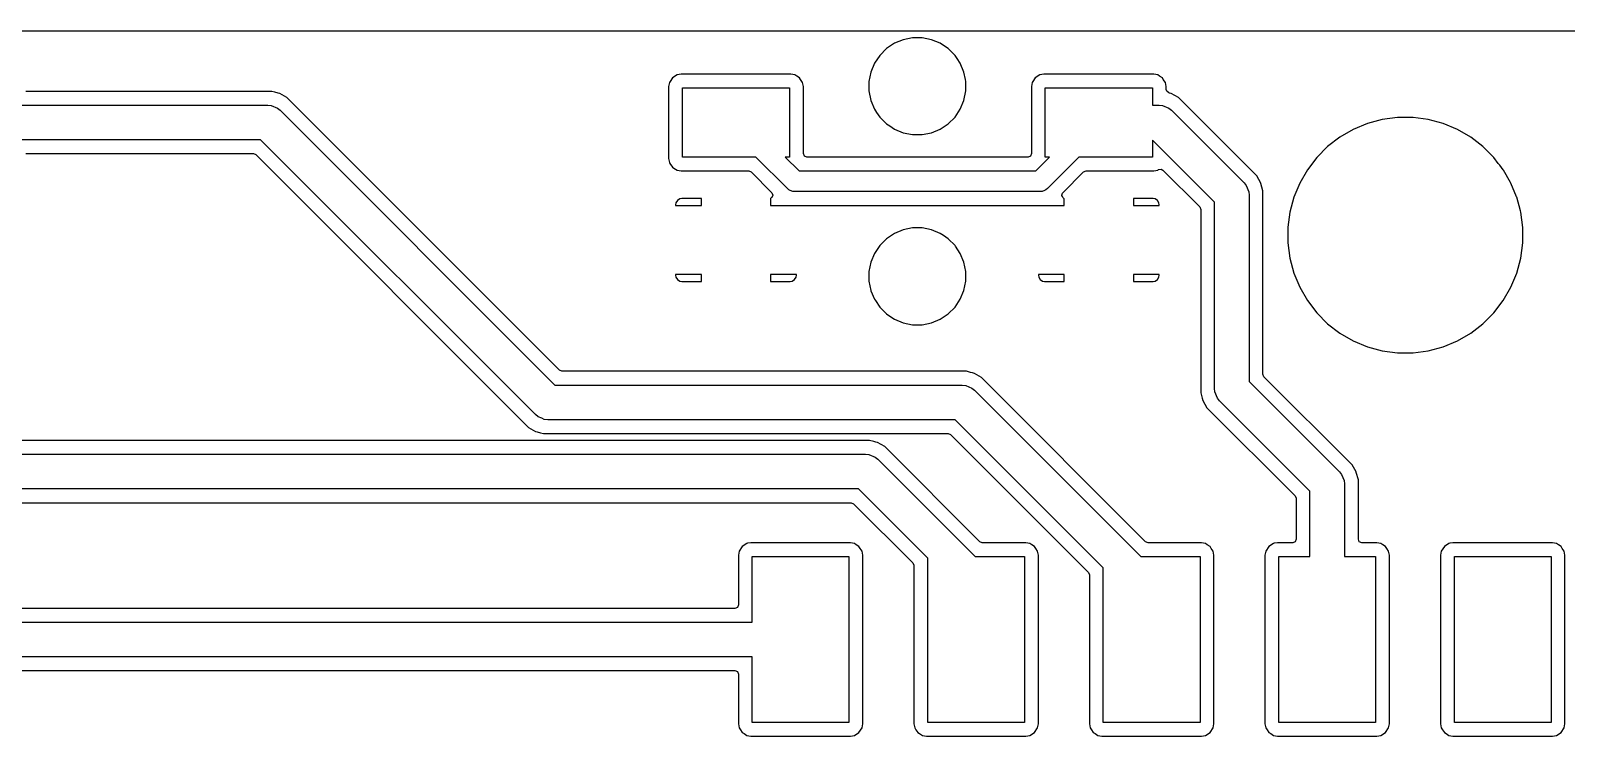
# Model space of a CAD drawing. Extents: x 173.3 to 230.8, y -104.4 to -68.6.
# Drawn here: x 197.42 to 219.64, y -78.83 to -68.62 of the extents above; entities that cross this region are included whole.
import ezdxf

# ---------------------------------------------------------------- set-up
doc = ezdxf.new("R2010")
doc.units = 0
doc.layers.add('BLACK', color=7, linetype='CONTINUOUS')

msp = doc.modelspace()

# ---------------------------------------------------------------- linework, layer by layer
at = {"layer": 'BLACK', "linetype": 'CONTINUOUS'}
for p, q in [((176.194637, -68.62182), (227.851752, -68.62182)), ((209.80346, -68.880883), (209.705883, -68.97846)), ((209.918192, -68.804223), (209.80346, -68.880883)), ((210.04567, -68.75142), (209.918192, -68.804223)), ((210.045681, -68.751417), (210.04567, -68.75142)), ((210.181001, -68.7245), (210.045681, -68.751417)), ((210.181007, -68.7245), (210.181001, -68.7245)), ((210.318993, -68.7245), (210.181007, -68.7245)), ((210.318998, -68.7245), (210.318993, -68.7245)), ((210.454318, -68.751417), (210.318998, -68.7245)), ((210.454329, -68.75142), (210.454318, -68.751417)), ((210.581807, -68.804223), (210.454329, -68.75142)), ((210.581808, -68.804223), (210.581807, -68.804223)), ((210.581811, -68.804225), (210.581808, -68.804223)), ((210.628074, -68.835137), (210.581811, -68.804225)), ((210.696539, -68.880883), (210.628074, -68.835137)), ((210.794116, -68.97846), (210.696539, -68.880883)), ((209.629223, -69.093192), (209.57642, -69.22067)), ((209.705883, -68.97846), (209.629223, -69.093192)), ((210.824613, -69.024102), (210.794116, -68.97846)), ((210.870775, -69.093189), (210.824613, -69.024102)), ((210.870776, -69.093192), (210.870775, -69.093189)), ((210.923579, -69.22067), (210.870776, -69.093192)), ((206.705447, -69.305447), (206.671669, -69.356001)), ((206.771769, -69.261133), (206.705447, -69.305447)), ((206.830252, -69.2495), (206.771769, -69.261133)), ((208.419748, -69.2495), (206.830252, -69.2495)), ((208.478231, -69.261133), (208.419748, -69.2495)), ((208.504795, -69.278882), (208.478231, -69.261133)), ((208.544552, -69.305447), (208.504795, -69.278882)), ((208.558232, -69.325921), (208.544552, -69.305447)), ((208.578331, -69.356001), (208.558232, -69.325921)), ((209.576417, -69.220681), (209.5495, -69.356001)), ((209.57642, -69.22067), (209.576417, -69.220681)), ((210.923582, -69.220681), (210.923579, -69.22067)), ((210.945312, -69.329926), (210.923582, -69.220681)), ((211.955447, -69.305447), (211.921669, -69.356001)), ((212.021769, -69.261133), (211.955447, -69.305447)), ((212.080252, -69.2495), (212.021769, -69.261133)), ((213.669748, -69.2495), (212.080252, -69.2495)), ((213.728231, -69.261133), (213.669748, -69.2495)), ((213.754795, -69.278882), (213.728231, -69.261133)), ((213.794552, -69.305447), (213.754795, -69.278882)), ((213.808232, -69.325921), (213.794552, -69.305447)), ((213.838867, -69.371769), (213.808232, -69.325921)), ((200.909309, -69.4995), (197.3495, -69.4995)), ((200.909311, -69.4995), (200.909309, -69.4995)), ((200.9505, -69.510537), (200.909311, -69.4995)), ((200.999673, -69.523713), (200.9505, -69.510537)), ((201.023886, -69.5302), (200.999673, -69.523713)), ((201.023888, -69.530201), (201.023886, -69.5302)), ((201.126614, -69.589511), (201.023888, -69.530201)), ((206.661133, -69.371769), (206.6495, -69.430252)), ((206.6495, -69.430252), (206.6495, -70.469748)), ((206.671669, -69.356001), (206.661133, -69.371769)), ((206.85, -70.45), (206.85, -69.45)), ((206.85, -69.45), (208.4, -69.45)), ((208.4, -69.45), (208.4, -70.45)), ((208.588867, -69.371769), (208.578331, -69.356001)), ((208.6005, -69.430252), (208.588867, -69.371769)), ((208.6005, -69.430255), (208.6005, -69.430252)), ((208.6005, -70.4005), (208.6005, -69.430255)), ((209.5495, -69.356001), (209.5495, -69.493998)), ((209.5495, -69.493998), (209.576417, -69.629318)), ((210.92358, -69.629328), (210.9505, -69.493993)), ((210.9505, -69.356007), (210.945312, -69.329926)), ((210.9505, -69.493993), (210.9505, -69.356007)), ((211.911133, -69.371769), (211.8995, -69.430252)), ((211.8995, -69.430252), (211.8995, -69.430255)), ((211.8995, -69.430255), (211.8995, -70.4005)), ((211.921669, -69.356001), (211.911133, -69.371769)), ((212.1, -70.45), (212.1, -69.45)), ((212.1, -69.45), (213.65, -69.45)), ((213.65, -69.45), (213.65, -69.7)), ((213.8505, -69.430252), (213.838867, -69.371769)), ((213.8505, -69.430255), (213.8505, -69.430252)), ((213.8505, -69.472938), (213.8505, -69.430255)), ((213.857064, -69.497436), (213.8505, -69.472938)), ((213.886815, -69.520267), (213.857064, -69.497436)), ((213.899673, -69.523713), (213.886815, -69.520267)), ((213.923886, -69.5302), (213.899673, -69.523713)), ((213.923888, -69.530201), (213.923886, -69.5302)), ((214.026612, -69.58951), (213.923888, -69.530201)), ((197.1, -69.7), (200.85, -69.7)), ((200.85, -69.7), (200.898773, -69.704804)), ((200.898773, -69.704804), (200.988893, -69.742133)), ((200.988893, -69.742133), (200.988897, -69.742137)), ((200.988897, -69.742137), (201.026777, -69.773223)), ((202.677257, -71.140154), (201.126614, -69.589511)), ((209.576417, -69.629318), (209.57642, -69.629329)), ((209.57642, -69.629329), (209.629223, -69.756807)), ((209.629223, -69.756807), (209.629225, -69.756811)), ((209.629225, -69.756811), (209.660137, -69.803074)), ((210.794114, -69.871542), (210.870775, -69.756811)), ((210.870775, -69.756811), (210.92358, -69.629328)), ((213.65, -69.7), (213.75, -69.7)), ((213.75, -69.7), (213.798773, -69.704804)), ((213.798773, -69.704804), (213.888893, -69.742133)), ((213.888893, -69.742133), (213.888897, -69.742137)), ((213.888897, -69.742137), (213.926777, -69.773223)), ((214.026614, -69.589511), (214.026612, -69.58951)), ((215.160489, -70.723386), (214.026614, -69.589511)), ((201.026777, -69.773223), (205.003554, -73.75)), ((209.660137, -69.803074), (209.705883, -69.871539)), ((209.705883, -69.871539), (209.80346, -69.969116)), ((209.80346, -69.969116), (209.849102, -69.999613)), ((210.581811, -70.045775), (210.696542, -69.969114)), ((210.696542, -69.969114), (210.794114, -69.871542)), ((213.926777, -69.773223), (214.976777, -70.823223)), ((216.762217, -69.96629), (216.556272, -70.051595)), ((216.762223, -69.966288), (216.762217, -69.96629)), ((216.977525, -69.908598), (216.762223, -69.966288)), ((216.977533, -69.908596), (216.977525, -69.908598)), ((216.977537, -69.908596), (216.977533, -69.908596)), ((217.198543, -69.8795), (216.977537, -69.908596)), ((217.421457, -69.8795), (217.198543, -69.8795)), ((217.642463, -69.908596), (217.421457, -69.8795)), ((217.642467, -69.908597), (217.642463, -69.908596)), ((217.642474, -69.908598), (217.642467, -69.908597)), ((217.857776, -69.966288), (217.642474, -69.908598)), ((217.857782, -69.96629), (217.857776, -69.966288)), ((218.063727, -70.051595), (217.857782, -69.96629)), ((200.746446, -70.2), (197.1, -70.2)), ((204.723223, -74.176777), (200.746446, -70.2)), ((209.849102, -69.999613), (209.918189, -70.045775)), ((209.918189, -70.045775), (210.045672, -70.09858)), ((210.045672, -70.09858), (210.045678, -70.098581)), ((210.045678, -70.098581), (210.045681, -70.098582)), ((210.045681, -70.098582), (210.181001, -70.125499)), ((210.181001, -70.125499), (210.181007, -70.1255)), ((210.181007, -70.1255), (210.318993, -70.1255)), ((210.318993, -70.1255), (210.454328, -70.09858)), ((210.454328, -70.09858), (210.581811, -70.045775)), ((214.55, -71.103554), (213.65, -70.203554)), ((213.65, -70.203554), (213.65, -70.45)), ((216.363213, -70.16306), (216.186381, -70.298748)), ((216.363228, -70.16305), (216.363213, -70.16306)), ((216.556272, -70.051595), (216.363228, -70.16305)), ((218.256771, -70.16305), (218.063726, -70.051595)), ((218.063726, -70.051595), (218.063727, -70.051595)), ((218.256786, -70.16306), (218.256771, -70.16305)), ((218.433618, -70.298748), (218.256786, -70.16306)), ((197.3495, -70.4005), (200.643101, -70.4005)), ((200.643101, -70.4005), (200.677749, -70.414852)), ((200.677749, -70.414852), (204.623386, -74.360489)), ((208.614852, -70.435148), (208.6005, -70.4005)), ((208.6495, -70.4495), (208.614852, -70.435148)), ((211.885148, -70.435148), (211.8505, -70.4495)), ((211.8995, -70.4005), (211.885148, -70.435148)), ((216.186369, -70.298758), (216.028758, -70.456369)), ((216.186381, -70.298748), (216.186369, -70.298758)), ((218.43363, -70.298758), (218.433618, -70.298748)), ((218.591241, -70.456369), (218.43363, -70.298758)), ((206.6495, -70.469748), (206.661133, -70.528231)), ((206.661133, -70.528231), (206.669456, -70.540687)), ((206.669456, -70.540687), (206.705447, -70.594552)), ((206.705447, -70.594552), (206.727689, -70.609413)), ((206.727689, -70.609413), (206.771769, -70.638867)), ((206.771769, -70.638867), (206.830252, -70.6505)), ((206.830252, -70.6505), (207.809522, -70.6505)), ((207.912868, -70.45), (206.85, -70.45)), ((207.809522, -70.6505), (207.84417, -70.664852)), ((208.368934, -70.906066), (207.912868, -70.45)), ((208.4, -70.45), (208.337132, -70.45)), ((208.337132, -70.45), (208.537132, -70.65)), ((208.537132, -70.65), (211.962868, -70.65)), ((211.8505, -70.4495), (208.6495, -70.4495)), ((211.962868, -70.65), (212.162868, -70.45)), ((212.162868, -70.45), (212.1, -70.45)), ((212.587132, -70.45), (212.131066, -70.906066)), ((213.65, -70.45), (212.587132, -70.45)), ((212.65583, -70.664852), (212.690478, -70.6505)), ((212.690478, -70.6505), (213.669745, -70.6505)), ((213.669745, -70.6505), (213.669748, -70.6505)), ((213.669748, -70.6505), (213.728231, -70.638867)), ((213.728231, -70.638867), (213.738873, -70.631755)), ((213.738873, -70.631755), (213.775652, -70.624437)), ((213.775652, -70.624437), (213.800745, -70.637848)), ((213.800745, -70.637848), (214.335148, -71.172251)), ((215.89305, -70.633228), (215.781595, -70.826272)), ((215.89306, -70.633213), (215.89305, -70.633228)), ((216.028748, -70.456381), (215.89306, -70.633213)), ((216.028758, -70.456369), (216.028748, -70.456381)), ((218.591251, -70.456381), (218.591241, -70.456369)), ((218.655942, -70.540687), (218.591251, -70.456381)), ((218.676367, -70.567305), (218.655942, -70.540687)), ((218.676368, -70.567308), (218.676367, -70.567305)), ((218.726948, -70.633226), (218.676368, -70.567308)), ((218.730204, -70.638866), (218.726948, -70.633226)), ((218.834183, -70.818962), (218.730204, -70.638866)), ((207.84417, -70.664852), (208.14567, -70.966352)), ((212.354328, -70.966353), (212.65583, -70.664852)), ((214.976777, -70.823223), (215.007862, -70.861102)), ((215.007862, -70.861102), (215.007867, -70.861107)), ((215.007867, -70.861107), (215.045196, -70.951227)), ((215.219799, -70.826113), (215.160489, -70.723386)), ((215.219799, -70.826114), (215.219799, -70.826113)), ((215.221468, -70.832343), (215.219799, -70.826114)), ((215.221469, -70.832346), (215.221468, -70.832342)), ((215.221468, -70.832342), (215.221468, -70.832343)), ((215.2505, -70.940688), (215.221469, -70.832346)), ((215.781595, -70.826272), (215.69629, -71.032217)), ((218.838405, -70.826274), (218.834183, -70.818962)), ((218.920053, -71.023389), (218.838405, -70.826274)), ((206.777902, -71.077904), (206.755802, -71.11098)), ((206.810977, -71.055804), (206.777902, -71.077904)), ((206.810981, -71.055802), (206.810977, -71.055804)), ((206.840154, -71.050001), (206.810981, -71.055802)), ((206.840155, -71.05), (206.840154, -71.050001)), ((207.125, -71.05), (206.840155, -71.05)), ((207.125, -71.15), (207.125, -71.05)), ((208.134884, -71.040115), (208.125, -71.05)), ((208.125, -71.05), (208.125, -71.15)), ((208.14567, -71.035648), (208.134884, -71.040115)), ((208.14567, -70.966352), (208.160022, -71.001)), ((208.160022, -71.001), (208.14567, -71.035648)), ((208.391665, -70.924721), (208.368934, -70.906066)), ((208.410651, -70.932585), (208.391665, -70.924721)), ((208.445736, -70.947118), (208.410651, -70.932585)), ((208.475, -70.95), (208.445736, -70.947118)), ((212.025, -70.95), (208.475, -70.95)), ((212.054264, -70.947118), (212.025, -70.95)), ((212.089349, -70.932585), (212.054264, -70.947118)), ((212.108335, -70.924721), (212.089349, -70.932585)), ((212.131066, -70.906066), (212.108335, -70.924721)), ((212.339977, -71.001), (212.346295, -70.985745)), ((212.34096, -71.003374), (212.339977, -71.001)), ((212.340216, -71.005835), (212.34096, -71.003374)), ((212.34801, -71.020393), (212.340216, -71.005835)), ((212.346295, -70.985745), (212.351079, -70.96994)), ((212.354329, -71.035648), (212.34801, -71.020393)), ((212.351079, -70.96994), (212.353345, -70.968726)), ((212.353345, -70.968726), (212.354328, -70.966353)), ((212.356703, -71.036631), (212.354329, -71.035648)), ((212.357917, -71.038898), (212.356703, -71.036631)), ((212.375, -71.052898), (212.357917, -71.038898)), ((212.375, -71.15), (212.375, -71.052898)), ((213.659846, -71.05), (213.375, -71.05)), ((213.375, -71.05), (213.375, -71.15)), ((213.689019, -71.055802), (213.659846, -71.05)), ((213.722095, -71.077902), (213.689019, -71.055802)), ((213.744195, -71.110977), (213.722095, -71.077902)), ((214.55, -73.8), (214.55, -71.103554)), ((215.045196, -70.951227), (215.05, -71)), ((215.05, -71), (215.05, -73.696446)), ((215.2505, -71.468536), (215.2505, -70.940688)), ((215.696288, -71.032223), (215.638598, -71.247525)), ((215.69629, -71.032217), (215.696288, -71.032223)), ((218.923709, -71.032217), (218.920053, -71.023389)), ((218.923711, -71.032223), (218.923709, -71.032217)), ((218.976691, -71.229949), (218.923711, -71.032223)), ((203.643104, -72.106001), (202.677257, -71.140154)), ((206.755802, -71.11098), (206.75, -71.140154)), ((206.75, -71.140154), (206.75, -71.15)), ((206.75, -71.15), (207.125, -71.15)), ((208.125, -71.15), (208.4, -71.15)), ((208.4, -71.15), (208.421844, -71.15)), ((208.421844, -71.15), (208.428236, -71.150419)), ((208.428236, -71.150419), (208.428852, -71.1505)), ((208.428852, -71.1505), (208.428856, -71.1505)), ((208.428856, -71.1505), (212.071148, -71.1505)), ((212.071148, -71.1505), (212.071764, -71.150419)), ((212.071764, -71.150419), (212.078156, -71.15)), ((212.078156, -71.15), (212.375, -71.15)), ((213.375, -71.15), (213.749999, -71.15)), ((213.744197, -71.110981), (213.744195, -71.110977)), ((213.749998, -71.140154), (213.744197, -71.110981)), ((213.749999, -71.140155), (213.749998, -71.140154)), ((213.749999, -71.15), (213.749999, -71.140155)), ((214.335148, -71.172251), (214.3495, -71.206899)), ((214.3495, -71.206899), (214.3495, -73.859311)), ((215.638596, -71.247537), (215.610315, -71.462351)), ((215.638598, -71.247525), (215.638596, -71.247533)), ((215.638596, -71.247533), (215.638596, -71.247537)), ((218.981404, -71.247537), (218.976691, -71.229949)), ((219.0105, -71.468543), (218.981404, -71.247537)), ((210.04567, -71.50142), (209.918192, -71.554223)), ((210.045681, -71.501417), (210.04567, -71.50142)), ((210.181001, -71.4745), (210.045681, -71.501417)), ((210.181007, -71.4745), (210.181001, -71.4745)), ((210.318993, -71.4745), (210.181007, -71.4745)), ((210.318998, -71.4745), (210.318993, -71.4745)), ((210.454318, -71.501417), (210.318998, -71.4745)), ((210.454329, -71.50142), (210.454318, -71.501417)), ((210.581807, -71.554223), (210.454329, -71.50142)), ((215.2505, -73.5931), (215.2505, -71.468536)), ((215.610314, -71.462351), (215.6095, -71.468536)), ((215.6095, -71.468536), (215.6095, -71.468543)), ((215.6095, -71.468543), (215.6095, -71.691457)), ((215.610315, -71.462352), (215.610314, -71.462351)), ((215.610315, -71.462351), (215.610315, -71.462352)), ((219.0105, -71.691457), (219.0105, -71.468543)), ((209.705883, -71.72846), (209.629223, -71.843192)), ((209.80346, -71.630883), (209.705883, -71.72846)), ((209.918192, -71.554223), (209.80346, -71.630883)), ((210.581808, -71.554223), (210.581807, -71.554223)), ((210.581811, -71.554225), (210.581808, -71.554223)), ((210.628074, -71.585137), (210.581811, -71.554225)), ((210.696539, -71.630883), (210.628074, -71.585137)), ((210.794116, -71.72846), (210.696539, -71.630883)), ((210.802797, -71.741453), (210.794116, -71.72846)), ((210.870775, -71.843189), (210.802797, -71.741453)), ((215.6095, -71.691457), (215.638596, -71.912463)), ((218.981404, -71.912463), (219.0105, -71.691457)), ((209.576417, -71.970681), (209.5495, -72.106001)), ((209.57642, -71.97067), (209.576417, -71.970681)), ((209.629223, -71.843192), (209.57642, -71.97067)), ((210.92358, -71.970672), (210.870775, -71.843189)), ((210.9505, -72.106007), (210.92358, -71.970672)), ((215.638596, -71.912463), (215.638597, -71.912467)), ((215.638597, -71.912467), (215.638598, -71.912474)), ((215.638598, -71.912474), (215.696288, -72.127776)), ((218.92371, -72.127781), (218.981404, -71.912463)), ((203.696948, -72.159845), (203.643104, -72.106001)), ((205.072251, -73.535148), (203.696948, -72.159845)), ((207.125, -72.15), (206.750001, -72.15)), ((206.750001, -72.15), (206.750001, -72.159845)), ((206.750001, -72.159845), (206.755802, -72.189018)), ((206.755802, -72.189018), (206.755804, -72.189022)), ((206.755804, -72.189022), (206.777904, -72.222097)), ((207.125, -72.249998), (207.125, -72.15)), ((208.5, -72.15), (208.125, -72.15)), ((208.125, -72.15), (208.125, -72.249999)), ((208.472097, -72.222095), (208.494197, -72.189019)), ((208.494197, -72.189019), (208.5, -72.159845)), ((208.5, -72.159845), (208.5, -72.15)), ((209.5495, -72.106001), (209.5495, -72.243998)), ((210.9505, -72.159845), (210.9505, -72.106007)), ((210.9505, -72.243993), (210.9505, -72.159845)), ((212.375, -72.15), (212.000001, -72.15)), ((212.000001, -72.15), (212.000001, -72.159845)), ((212.000001, -72.159845), (212.005802, -72.189018)), ((212.005802, -72.189018), (212.005804, -72.189022)), ((212.005804, -72.189022), (212.027904, -72.222097)), ((212.375, -72.249998), (212.375, -72.15)), ((213.75, -72.15), (213.375, -72.15)), ((213.375, -72.15), (213.375, -72.249999)), ((213.722097, -72.222095), (213.744197, -72.189019)), ((213.744197, -72.189019), (213.75, -72.159845)), ((213.75, -72.159845), (213.75, -72.15)), ((215.696288, -72.127776), (215.69629, -72.127782)), ((215.69629, -72.127782), (215.781595, -72.333727)), ((218.838405, -72.333726), (218.92371, -72.127781)), ((206.777904, -72.222097), (206.81098, -72.244197)), ((206.81098, -72.244197), (206.840154, -72.249999)), ((206.840154, -72.249999), (207.124999, -72.249999)), ((207.124999, -72.249999), (207.125, -72.249998)), ((208.125, -72.249999), (208.409845, -72.249999)), ((208.409845, -72.249998), (208.439018, -72.244197)), ((208.409845, -72.249999), (208.409845, -72.249998)), ((208.439018, -72.244197), (208.439022, -72.244195)), ((208.439022, -72.244195), (208.472097, -72.222095)), ((209.5495, -72.243998), (209.576417, -72.379318)), ((209.576417, -72.379318), (209.57642, -72.379329)), ((209.57642, -72.379329), (209.578242, -72.383727)), ((209.578242, -72.383727), (209.629225, -72.506811)), ((210.870775, -72.506811), (210.92358, -72.379328)), ((210.92358, -72.379328), (210.9505, -72.243993)), ((212.027904, -72.222097), (212.06098, -72.244197)), ((212.06098, -72.244197), (212.090154, -72.249999)), ((212.090154, -72.249999), (212.374999, -72.249999)), ((212.374999, -72.249999), (212.375, -72.249998)), ((213.375, -72.249999), (213.659845, -72.249999)), ((213.659845, -72.249998), (213.689018, -72.244197)), ((213.659845, -72.249999), (213.659845, -72.249998)), ((213.689018, -72.244197), (213.689022, -72.244195)), ((213.689022, -72.244195), (213.722097, -72.222095)), ((215.781595, -72.333727), (215.89305, -72.526771)), ((218.726948, -72.526774), (218.838405, -72.333726)), ((209.629225, -72.506811), (209.642562, -72.526771)), ((209.642562, -72.526771), (209.705883, -72.621539)), ((209.705883, -72.621539), (209.80346, -72.719116)), ((210.696542, -72.719114), (210.794114, -72.621542)), ((210.794114, -72.621542), (210.870775, -72.506811)), ((215.89305, -72.526771), (215.89306, -72.526786)), ((215.89306, -72.526786), (216.028748, -72.703618)), ((218.591247, -72.703624), (218.726948, -72.526774)), ((209.80346, -72.719116), (209.849102, -72.749613)), ((209.849102, -72.749613), (209.918189, -72.795775)), ((209.918189, -72.795775), (210.045672, -72.84858)), ((210.045672, -72.84858), (210.045678, -72.848581)), ((210.045678, -72.848581), (210.045681, -72.848582)), ((210.045681, -72.848582), (210.181001, -72.875499)), ((210.181001, -72.875499), (210.181007, -72.8755)), ((210.181007, -72.8755), (210.318993, -72.8755)), ((210.318993, -72.8755), (210.454328, -72.84858)), ((210.454328, -72.84858), (210.581811, -72.795775)), ((210.581811, -72.795775), (210.696542, -72.719114)), ((216.028748, -72.703618), (216.028758, -72.70363)), ((216.028758, -72.70363), (216.186369, -72.861241)), ((216.186369, -72.861241), (216.186381, -72.861251)), ((216.186381, -72.861251), (216.363213, -72.996939)), ((218.256774, -72.996948), (218.433624, -72.861247)), ((218.433624, -72.861247), (218.591247, -72.703624)), ((216.363213, -72.996939), (216.363222, -72.996945)), ((216.363222, -72.996945), (216.363226, -72.996948)), ((216.363226, -72.996948), (216.556274, -73.108405)), ((218.063726, -73.108405), (218.256774, -72.996948)), ((216.556274, -73.108405), (216.762219, -73.19371)), ((216.762219, -73.19371), (216.762223, -73.193711)), ((216.762223, -73.193711), (216.977525, -73.251401)), ((216.977525, -73.251401), (216.977526, -73.251401)), ((216.977526, -73.251401), (216.977537, -73.251404)), ((216.977537, -73.251404), (217.198543, -73.2805)), ((217.198543, -73.2805), (217.198547, -73.2805)), ((217.198547, -73.2805), (217.421453, -73.2805)), ((217.421453, -73.2805), (217.421457, -73.2805)), ((217.421457, -73.2805), (217.642463, -73.251404)), ((217.642463, -73.251404), (217.857781, -73.19371)), ((217.857781, -73.19371), (218.063726, -73.108405)), ((205.106899, -73.5495), (205.072251, -73.535148)), ((205.003554, -73.75), (210.9, -73.75)), ((210.959309, -73.5495), (205.106899, -73.5495)), ((210.9, -73.75), (210.948773, -73.754804)), ((210.948773, -73.754804), (211.038893, -73.792133)), ((210.959311, -73.5495), (210.959309, -73.5495)), ((211.019551, -73.565642), (210.959311, -73.5495)), ((211.049673, -73.573713), (211.019551, -73.565642)), ((211.073886, -73.5802), (211.049673, -73.573713)), ((211.073888, -73.580201), (211.073886, -73.5802)), ((211.176614, -73.639511), (211.073888, -73.580201)), ((213.552251, -76.015148), (211.176614, -73.639511)), ((215.05, -73.696446), (216.356777, -75.003224)), ((215.264852, -73.627748), (215.2505, -73.5931)), ((216.54049, -74.903386), (215.264852, -73.627748)), ((211.038893, -73.792133), (211.038897, -73.792137)), ((211.038897, -73.792137), (211.076777, -73.823223)), ((211.076777, -73.823223), (213.483554, -76.23)), ((214.3495, -73.859311), (214.371306, -73.940691)), ((214.371306, -73.940691), (214.380199, -73.973884)), ((214.380199, -73.973884), (214.380201, -73.973889)), ((214.380201, -73.973889), (214.439511, -74.076614)), ((214.554804, -73.848773), (214.55, -73.8)), ((214.592133, -73.938893), (214.554804, -73.848773)), ((214.592137, -73.938897), (214.592133, -73.938893)), ((214.623223, -73.976777), (214.592137, -73.938897)), ((215.93, -75.283553), (214.623223, -73.976777)), ((204.761108, -74.207868), (204.723223, -74.176777)), ((204.813899, -74.229734), (204.761108, -74.207868)), ((214.439511, -74.076614), (215.715148, -75.352251)), ((204.623386, -74.360489), (204.726113, -74.419799)), ((204.726113, -74.419799), (204.750326, -74.426286)), ((204.750326, -74.426286), (204.795508, -74.438393)), ((204.851227, -74.245196), (204.813899, -74.229734)), ((204.9, -74.25), (204.851227, -74.245196)), ((210.796446, -74.25), (204.9, -74.25)), ((212.94, -76.393554), (210.796446, -74.25)), ((209.559309, -74.5495), (185.994399, -74.5495)), ((204.795508, -74.438393), (204.840689, -74.4505)), ((204.840689, -74.4505), (204.840691, -74.4505)), ((204.840691, -74.4505), (210.693101, -74.4505)), ((209.559311, -74.5495), (209.559309, -74.5495)), ((209.619551, -74.565642), (209.559311, -74.5495)), ((209.649673, -74.573713), (209.619551, -74.565642)), ((209.673886, -74.5802), (209.649673, -74.573713)), ((209.673888, -74.580201), (209.673886, -74.5802)), ((209.776614, -74.639511), (209.673888, -74.580201)), ((209.776615, -74.639512), (209.776614, -74.639511)), ((211.152252, -76.015148), (209.776615, -74.639512)), ((210.693101, -74.4505), (210.727749, -74.464852)), ((210.727749, -74.464852), (212.725148, -76.462251)), ((185.891053, -74.75), (209.5, -74.75)), ((209.5, -74.75), (209.548773, -74.754804)), ((209.548773, -74.754804), (209.638893, -74.792133)), ((209.638893, -74.792133), (209.638897, -74.792137)), ((209.638897, -74.792137), (209.676777, -74.823223)), ((209.676777, -74.823223), (211.083553, -76.23)), ((216.356777, -75.003224), (216.387868, -75.041108)), ((216.387868, -75.041108), (216.425197, -75.131228)), ((216.540491, -74.903389), (216.54049, -74.903386)), ((216.540494, -74.903392), (216.540491, -74.903389)), ((216.599798, -75.006111), (216.540494, -74.903392)), ((216.599799, -75.006113), (216.599798, -75.006111)), ((216.599799, -75.006114), (216.599799, -75.006113)), ((216.601468, -75.012343), (216.599799, -75.006114)), ((216.601469, -75.012346), (216.601468, -75.012342)), ((216.601468, -75.012342), (216.601468, -75.012343)), ((216.6305, -75.120688), (216.601469, -75.012346)), ((209.396446, -75.25), (185.7875, -75.25)), ((210.4, -76.253553), (209.396446, -75.25)), ((215.93, -76.23), (215.93, -75.283553)), ((216.425197, -75.131228), (216.425197, -75.131237)), ((216.425197, -75.131237), (216.43, -75.18)), ((216.43, -75.18), (216.43, -76.23)), ((216.6305, -75.9805), (216.6305, -75.120688)), ((185.728191, -75.4505), (209.293101, -75.4505)), ((209.293101, -75.4505), (209.327749, -75.464852)), ((209.327749, -75.464852), (210.185148, -76.322251)), ((215.715148, -75.352251), (215.7295, -75.386899)), ((215.7295, -75.386899), (215.7295, -75.9805)), ((215.7295, -75.9805), (215.715148, -76.015148)), ((216.644852, -76.015148), (216.6305, -75.9805)), ((207.671133, -76.151769), (207.6595, -76.210252)), ((207.6595, -76.210252), (207.6595, -76.210255)), ((207.6595, -76.210255), (207.6595, -76.9305)), ((207.715447, -76.085447), (207.671133, -76.151769)), ((207.781769, -76.041133), (207.715447, -76.085447)), ((207.79384, -76.038732), (207.781769, -76.041133)), ((207.840252, -76.0295), (207.79384, -76.038732)), ((209.279748, -76.0295), (207.840252, -76.0295)), ((209.338231, -76.041133), (209.279748, -76.0295)), ((209.364795, -76.058882), (209.338231, -76.041133)), ((209.404552, -76.085447), (209.364795, -76.058882)), ((209.422301, -76.112012), (209.404552, -76.085447)), ((209.448867, -76.151769), (209.422301, -76.112012)), ((209.4605, -76.210252), (209.448867, -76.151769)), ((209.4605, -78.649748), (209.4605, -76.210252)), ((211.1869, -76.0295), (211.152252, -76.015148)), ((211.819745, -76.0295), (211.1869, -76.0295)), ((211.819748, -76.0295), (211.819745, -76.0295)), ((211.878231, -76.041133), (211.819748, -76.0295)), ((211.904795, -76.058882), (211.878231, -76.041133)), ((211.944552, -76.085447), (211.904795, -76.058882)), ((211.962301, -76.112012), (211.944552, -76.085447)), ((211.988867, -76.151769), (211.962301, -76.112012)), ((212.0005, -76.210252), (211.988867, -76.151769)), ((212.0005, -78.649748), (212.0005, -76.210252)), ((213.586899, -76.0295), (213.552251, -76.015148)), ((214.359745, -76.0295), (213.586899, -76.0295)), ((214.359748, -76.0295), (214.359745, -76.0295)), ((214.418231, -76.041133), (214.359748, -76.0295)), ((214.444795, -76.058882), (214.418231, -76.041133)), ((214.484552, -76.085447), (214.444795, -76.058882)), ((214.502301, -76.112012), (214.484552, -76.085447)), ((214.528867, -76.151769), (214.502301, -76.112012)), ((214.5405, -76.210252), (214.528867, -76.151769)), ((214.5405, -78.649748), (214.5405, -76.210252)), ((215.291133, -76.151769), (215.2795, -76.210252)), ((215.2795, -76.210252), (215.2795, -78.649748)), ((215.335447, -76.085447), (215.291133, -76.151769)), ((215.401769, -76.041133), (215.335447, -76.085447)), ((215.41384, -76.038732), (215.401769, -76.041133)), ((215.460252, -76.0295), (215.41384, -76.038732)), ((215.6805, -76.0295), (215.460252, -76.0295)), ((215.715148, -76.015148), (215.6805, -76.0295)), ((216.6795, -76.0295), (216.644852, -76.015148)), ((216.899745, -76.0295), (216.6795, -76.0295)), ((216.899748, -76.0295), (216.899745, -76.0295)), ((216.958231, -76.041133), (216.899748, -76.0295)), ((216.984795, -76.058882), (216.958231, -76.041133)), ((217.024552, -76.085447), (216.984795, -76.058882)), ((217.042301, -76.112012), (217.024552, -76.085447)), ((217.068867, -76.151769), (217.042301, -76.112012)), ((217.0805, -76.210252), (217.068867, -76.151769)), ((217.0805, -78.649748), (217.0805, -76.210252)), ((217.831133, -76.151769), (217.8195, -76.210252)), ((217.8195, -76.210252), (217.8195, -78.649748)), ((217.875447, -76.085447), (217.831133, -76.151769)), ((217.941769, -76.041133), (217.875447, -76.085447)), ((217.95384, -76.038732), (217.941769, -76.041133)), ((218.000252, -76.0295), (217.95384, -76.038732)), ((219.439748, -76.0295), (218.000252, -76.0295)), ((219.498231, -76.041133), (219.439748, -76.0295)), ((219.524795, -76.058882), (219.498231, -76.041133)), ((219.564552, -76.085447), (219.524795, -76.058882)), ((219.582301, -76.112012), (219.564552, -76.085447)), ((219.608867, -76.151769), (219.582301, -76.112012)), ((219.6205, -76.210252), (219.608867, -76.151769)), ((219.6205, -78.649748), (219.6205, -76.210252)), ((207.86, -77.18), (207.86, -76.23)), ((207.86, -76.23), (209.26, -76.23)), ((209.26, -76.23), (209.26, -78.63)), ((210.185148, -76.322251), (210.1995, -76.356899)), ((210.1995, -76.356899), (210.1995, -78.649748)), ((210.4, -78.63), (210.4, -76.253553)), ((211.083553, -76.23), (211.8, -76.23)), ((211.8, -76.23), (211.8, -78.63)), ((212.94, -78.63), (212.94, -76.393554)), ((213.483554, -76.23), (214.34, -76.23)), ((214.34, -76.23), (214.34, -78.63)), ((215.48, -78.63), (215.48, -76.23)), ((215.48, -76.23), (215.93, -76.23)), ((216.43, -76.23), (216.88, -76.23)), ((216.88, -76.23), (216.88, -78.63)), ((218.02, -78.63), (218.02, -76.23)), ((218.02, -76.23), (219.42, -76.23)), ((219.42, -76.23), (219.42, -78.63)), ((212.725148, -76.462251), (212.7395, -76.496899)), ((212.7395, -76.496899), (212.7395, -78.649748)), ((207.6105, -76.9795), (184.410688, -76.9795)), ((207.645148, -76.965148), (207.6105, -76.9795)), ((207.6595, -76.9305), (207.645148, -76.965148)), ((184.47, -77.18), (207.86, -77.18)), ((207.86, -77.68), (184.573553, -77.68)), ((207.86, -78.63), (207.86, -77.68)), ((184.6769, -77.8805), (207.6105, -77.8805)), ((207.6105, -77.8805), (207.645148, -77.894852)), ((207.645148, -77.894852), (207.6595, -77.9295)), ((207.6595, -77.9295), (207.6595, -78.649748)), ((207.6595, -78.649748), (207.671133, -78.708231)), ((209.26, -78.63), (207.86, -78.63)), ((209.448867, -78.708231), (209.4605, -78.649748)), ((210.1995, -78.649748), (210.211133, -78.708231)), ((211.8, -78.63), (210.4, -78.63)), ((211.988867, -78.708231), (212.0005, -78.649748)), ((212.7395, -78.649748), (212.751133, -78.708231)), ((214.34, -78.63), (212.94, -78.63)), ((214.528867, -78.708231), (214.5405, -78.649748)), ((215.2795, -78.649748), (215.291133, -78.708231)), ((216.88, -78.63), (215.48, -78.63)), ((217.068867, -78.708231), (217.0805, -78.649748)), ((217.8195, -78.649748), (217.831133, -78.708231)), ((219.42, -78.63), (218.02, -78.63)), ((219.608867, -78.708231), (219.6205, -78.649748)), ((207.671133, -78.708231), (207.688882, -78.734795)), ((207.688882, -78.734795), (207.715447, -78.774552)), ((207.715447, -78.774552), (207.742012, -78.792301)), ((207.742012, -78.792301), (207.781769, -78.818867)), ((207.781769, -78.818867), (207.840252, -78.8305)), ((207.840252, -78.8305), (207.840255, -78.8305)), ((207.840255, -78.8305), (209.279745, -78.8305)), ((209.279745, -78.8305), (209.279748, -78.8305)), ((209.279748, -78.8305), (209.338231, -78.818867)), ((209.338231, -78.818867), (209.404552, -78.774552)), ((209.404552, -78.774552), (209.448867, -78.708231)), ((210.211133, -78.708231), (210.228882, -78.734795)), ((210.228882, -78.734795), (210.255447, -78.774552)), ((210.255447, -78.774552), (210.282012, -78.792301)), ((210.282012, -78.792301), (210.321769, -78.818867)), ((210.321769, -78.818867), (210.380252, -78.8305)), ((210.380252, -78.8305), (210.380255, -78.8305)), ((210.380255, -78.8305), (211.819745, -78.8305)), ((211.819745, -78.8305), (211.819748, -78.8305)), ((211.819748, -78.8305), (211.878231, -78.818867)), ((211.878231, -78.818867), (211.944552, -78.774552)), ((211.944552, -78.774552), (211.988867, -78.708231)), ((212.751133, -78.708231), (212.768882, -78.734795)), ((212.768882, -78.734795), (212.795447, -78.774552)), ((212.795447, -78.774552), (212.822012, -78.792301)), ((212.822012, -78.792301), (212.861769, -78.818867)), ((212.861769, -78.818867), (212.920252, -78.8305)), ((212.920252, -78.8305), (212.920255, -78.8305)), ((212.920255, -78.8305), (214.359745, -78.8305)), ((214.359745, -78.8305), (214.359748, -78.8305)), ((214.359748, -78.8305), (214.418231, -78.818867)), ((214.418231, -78.818867), (214.484552, -78.774552)), ((214.484552, -78.774552), (214.528867, -78.708231)), ((215.291133, -78.708231), (215.308882, -78.734795)), ((215.308882, -78.734795), (215.335447, -78.774552)), ((215.335447, -78.774552), (215.362012, -78.792301)), ((215.362012, -78.792301), (215.401769, -78.818867)), ((215.401769, -78.818867), (215.460252, -78.8305)), ((215.460252, -78.8305), (215.460255, -78.8305)), ((215.460255, -78.8305), (216.899745, -78.8305)), ((216.899745, -78.8305), (216.899748, -78.8305)), ((216.899748, -78.8305), (216.958231, -78.818867)), ((216.958231, -78.818867), (217.024552, -78.774552)), ((217.024552, -78.774552), (217.068867, -78.708231)), ((217.831133, -78.708231), (217.848882, -78.734795)), ((217.848882, -78.734795), (217.875447, -78.774552)), ((217.875447, -78.774552), (217.902012, -78.792301)), ((217.902012, -78.792301), (217.941769, -78.818867)), ((217.941769, -78.818867), (218.000252, -78.8305)), ((218.000252, -78.8305), (218.000255, -78.8305)), ((218.000255, -78.8305), (219.439745, -78.8305)), ((219.439745, -78.8305), (219.439748, -78.8305)), ((219.439748, -78.8305), (219.498231, -78.818867)), ((219.498231, -78.818867), (219.564552, -78.774552)), ((219.564552, -78.774552), (219.608867, -78.708231))]:
    msp.add_line(p, q, dxfattribs=at)

doc.saveas('drawing.dxf')
